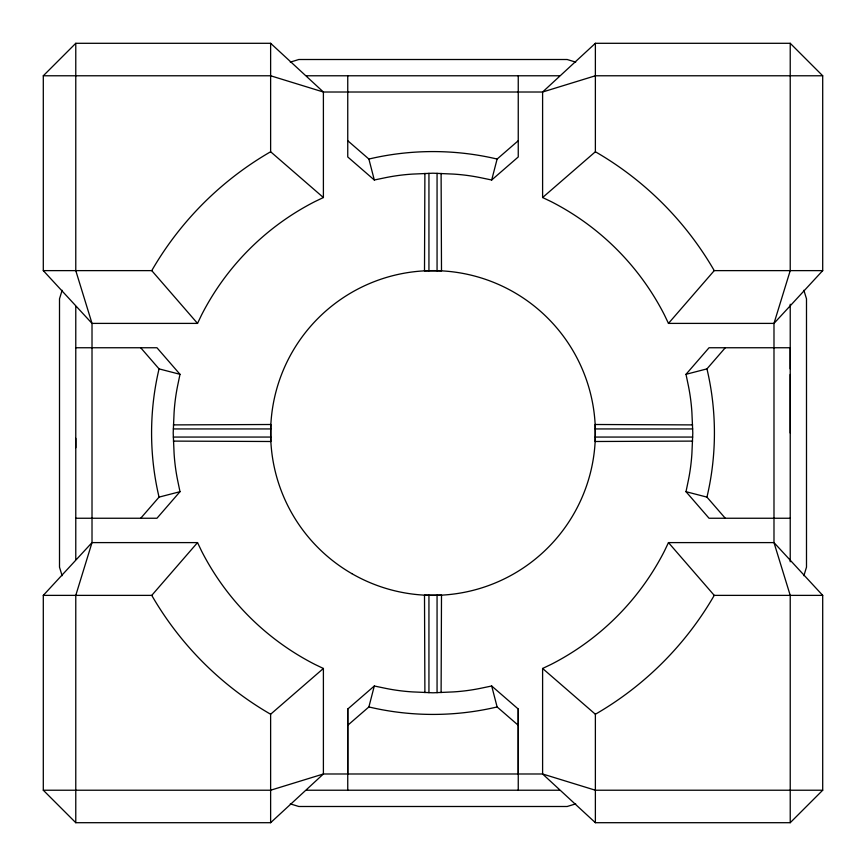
<?xml version="1.0" encoding="UTF-8"?>
<svg xmlns="http://www.w3.org/2000/svg" width="866" height="866" viewBox="0 0 866 866"><rect width="100%" height="100%" fill="white"/><g stroke="black" fill="none" stroke-linecap="round" stroke-linejoin="round"><path stroke-width="1.3" d="M75.775 447.722L75.775 438.348M347.753 773.988L347.753 709.038L374.307 686.002L385.673 688.362A194.861 194.861 0 0 0 412.627 691.912L433 692.8L453.373 691.912A194.861 194.861 0 0 0 480.327 688.362L491.693 686.002L518.247 709.038L518.247 790.225M518.247 773.988L518.247 709.038M790.225 433L790.225 374.491M790.225 368.884L790.225 347.753L709.038 347.753L686.002 374.307L688.362 385.673A194.861 194.861 0 0 1 691.912 412.627L692.8 433L691.912 453.373A194.861 194.861 0 0 1 688.362 480.327L686.002 491.693L709.038 518.247L790.225 518.247M424.892 173.416L424.502 270.852L441.498 270.852L441.108 173.416M441.108 692.583L441.498 595.148L424.502 595.148L424.892 692.583M140.725 347.753L159.052 368.884C149.093 410.841 149.093 455.159 159.052 497.116L140.725 518.247M75.775 347.753L156.963 347.753L179.998 374.307L177.638 385.673A194.861 194.861 0 0 0 174.088 412.627L173.2 433L174.088 453.373A194.861 194.861 0 0 0 177.638 480.327L179.998 491.693L156.963 518.247L75.775 518.247M725.275 518.247L706.948 497.116C716.907 455.159 716.907 410.841 706.948 368.884L725.275 347.753M347.753 75.775L347.753 156.963L374.307 179.998L385.673 177.638A194.861 194.861 0 0 1 412.627 174.088L433 173.2L453.373 174.088A194.861 194.861 0 0 1 480.327 177.638L491.693 179.998L497.116 159.052L518.247 140.725M347.753 725.275L368.884 706.948L374.307 686.002M62.125 290.283L59.505 298.835L59.505 567.165L62.125 575.717M803.875 575.717L806.495 567.165L806.495 298.835L803.875 290.283M75.775 43.3L75.775 270.625L92.013 323.397L197.535 323.397L201.518 315.051A259.8 259.8 0 0 1 315.051 201.518L323.397 197.535L323.397 92.013L270.625 43.3L75.775 43.3L43.3 75.775L43.3 270.625L92.013 323.397L92.013 542.603L75.775 595.375L75.775 822.7L270.625 822.7L323.397 773.988L542.603 773.988L595.375 790.225L822.7 790.225L822.7 595.375L773.988 542.603L773.988 323.397L790.225 270.625L790.225 43.3L595.375 43.3L542.603 92.013L323.397 92.013L270.625 75.775L43.3 75.775M790.225 822.7L790.225 595.375L773.988 542.603L668.465 542.603L664.482 550.949A259.8 259.8 0 0 1 550.949 664.482L542.603 668.465L542.603 773.988L595.375 822.7L790.225 822.7L822.7 790.225M43.3 595.375L151.756 595.375L197.535 542.603L201.518 550.949A259.8 259.8 0 0 0 315.051 664.482L323.397 668.465L323.397 773.988L270.625 790.225L43.3 790.225L43.3 595.375L92.013 542.603L197.535 542.603M822.7 75.775L595.375 75.775L542.603 92.013L542.603 197.535L550.949 201.518A259.8 259.8 0 0 1 664.482 315.051L668.465 323.397L714.244 270.625L822.7 270.625L822.7 75.775L790.225 43.3M822.7 270.625L773.988 323.397L668.465 323.397M491.693 179.998L518.247 156.963L518.247 75.775M542.603 197.535L595.375 151.756L595.375 43.3M270.625 822.7L270.625 714.244L323.397 668.465M290.283 62.125L298.835 59.505L567.165 59.505L575.717 62.125M575.717 803.875L567.165 806.495L298.835 806.495L290.283 803.875M159.052 497.116L179.998 491.693M686.002 374.307L706.948 368.884M347.753 140.725L368.884 159.052C410.841 149.093 455.159 149.093 497.116 159.052M518.247 725.275L497.116 706.948C455.159 716.907 410.841 716.907 368.884 706.948M173.416 424.892L270.852 424.502L270.852 441.498L173.416 441.108M692.583 441.108L595.148 441.498L595.148 424.502L692.583 424.892M306.813 75.775L559.187 75.775M43.3 270.625L151.756 270.625A324.75 324.75 0 0 1 270.625 151.756L270.625 43.3M173.308 428.941L270.733 428.941M595.267 428.941L692.692 428.941M173.308 437.059L270.733 437.059M595.267 437.059L692.692 437.059M595.375 822.7L595.375 714.244A324.75 324.75 0 0 0 714.244 595.375L822.7 595.375M306.813 790.225L559.187 790.225M686.002 491.693L706.948 497.116M159.052 368.884L179.998 374.307M270.625 151.756L323.397 197.535M542.603 668.465L595.375 714.244M43.3 790.225L75.775 822.7M668.465 542.603L714.244 595.375M151.756 270.625L197.535 323.397M368.884 159.052L374.307 179.998M491.693 686.002L497.116 706.948M790.225 304.226L790.225 561.774M437.059 173.308L437.059 270.733M437.059 595.267L437.059 692.692M428.941 173.308L428.941 270.733M428.941 595.267L428.941 692.692M347.753 709.038L347.753 790.225M75.775 306.813L75.775 559.187M270.625 714.244A324.75 324.75 0 0 1 151.756 595.375M595.375 151.756A324.75 324.75 0 0 1 714.244 270.625M351.812 573.617A162.375 162.375 0 0 0 595.375 433A162.375 162.375 0 0 0 351.812 292.383A162.375 162.375 0 0 0 351.812 573.617"/></g></svg>
